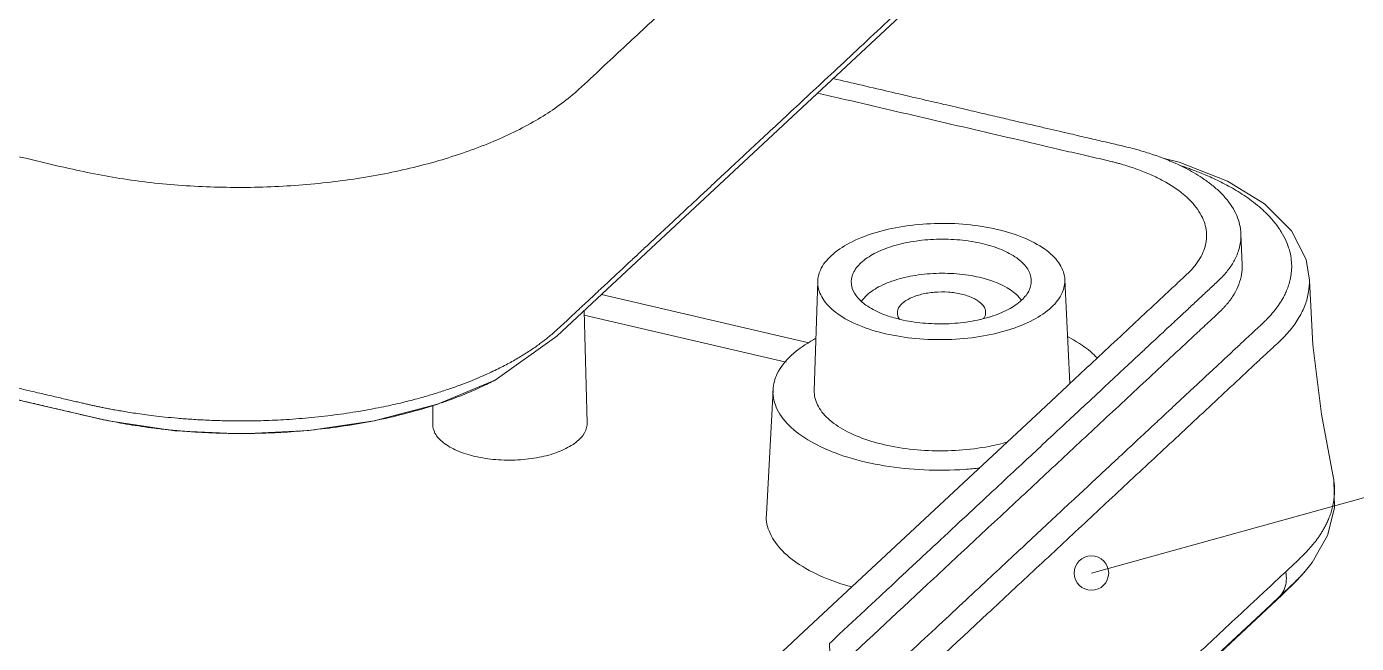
# Model space of a CAD drawing. Header units: millimetres. Extents: x 1884 to 2552, y 611 to 826.
# Drawn here: x 2049.98 to 2071.82, y 643.07 to 653.2 of the extents above; entities that cross this region are included whole.
import ezdxf

# ---------------------------------------------------------------- set-up
doc = ezdxf.new("R2010")
doc.units = ezdxf.units.MM
doc.layers.add('dim', color=82, linetype='Continuous', lineweight=9)
doc.layers.add('from', color=7, linetype='Continuous', lineweight=13)
doc.dimstyles.new('ISO', dxfattribs={"dimscale": 0.6, "dimtxt": 2.5, "dimasz": 2.5, "dimexe": 1.25, "dimexo": 0.625, "dimtad": 0, "dimdsep": 46, "dimtxsty": 'Standard', "dimblk": 'OPEN', "dimcen": 0, "dimclrd": 4, "dimclre": 4, "dimadec": 0, "dimazin": 0, "dimtfac": 1, "dimtofl": 0, "dimtmove": 0, "dimatfit": 3, "dimfxl": 1, "dimarcsym": 0})

# ---------------------------------------------------------------- blocks, each defined once
blk = doc.blocks.new('_Open')
at = {"color": 0, "linetype": 'ByBlock', "lineweight": -2}
for p, q in [((-1, 0.167), (0, 0)), ((-1, -0.167), (0, 0)), ((0, 0), (-1, 0))]:
    blk.add_line(p, q, dxfattribs=at)
blk = doc.blocks.new('*u50')
at = {"color": 7, "linetype": 'Continuous'}
for p, q in [((9.08, 50.379), (18.63, 59.28)), ((27.201, 51.198), (27.168, 52.08)), ((15.183, 50.734), (15.083, 47.645)), ((22.181, 50.784), (22.319, 47.839)), ((29.107, 50.764), (29.107, 50.761)), ((9.057, 50.357), (14.934, 48.989)), ((8.652, 46.726), (8.566, 49.9)), ((8.57, 49.774), (14.286, 48.443)), ((4.416, 47.256), (6.064, 47.946)), ((6.064, 47.946), (6.05, 47.939)), ((13.732, 44.138), (13.916, 47.667)), ((21.638, 47.205), (22.252, 47.776)), ((4.278, 46.695), (4.284, 47.221)), ((14.648, 40.69), (21.638, 47.205)), ((29.771, 45.258), (29.771, 45.26)), ((28.338, 41.864), (28.758, 42.279)), ((28.758, 42.279), (28.999, 42.542)), ((24.964, 38.718), (28.338, 41.864)), ((28.001, 41.573), (28.292, 41.845)), ((28.292, 41.845), (28.115, 41.656)), ((17.75, 32.019), (28.001, 41.573)), ((15.517, 40.487), (15.546, 39.599))]:
    blk.add_line(p, q, dxfattribs=at)
for points in [[(-82.332, 64.807), (-6.751, 47.207), (-4.902, 46.783), (-3.021, 46.506), (-1.124, 46.418), (0.766, 46.51), (2.625, 46.784), (4.416, 47.256)], [(29.107, 50.764), (29.014, 51.348), (28.597, 52.163), (27.836, 52.925), (26.783, 53.572), (25.418, 54.107), (24.954, 54.222)], [(29.771, 45.258), (29.445, 46.975), (29.206, 48.939), (29.107, 50.761)], [(6.05, 47.939), (7.793, 49.178), (9.08, 50.379)], [(28.959, 42.496), (29.188, 42.777), (29.62, 43.541), (29.82, 44.322), (29.799, 45.116), (29.771, 45.26)]]:
    blk.add_lwpolyline(points, dxfattribs=at)
for centre, radius, start, end in [((18.444, 53.594), 4.046, 254.9129, 256.9217), ((18.865, 53.641), 4.092, 283.0342, 285.7379), ((1.555, 57.523), 10.333, 294.4201, 295.696), ((27.77, 44.812), 2.05, 12.0275, 12.5555), ((27.812, 44.821), 2.008, 7.3896, 12.0425), ((24.435, 46.609), 6.114, 315.2196, 316.4524), ((25.421, 45.676), 4.756, 316.4153, 318.0471), ((26.179, 44.992), 3.735, 318.0764, 319.0207)]:
    blk.add_arc(centre, radius, start, end, dxfattribs=at)
for points, start_tangent, end_tangent in [([(19.447, 66.447), (18.828, 65.869), (18.208, 65.292), (17.588, 64.714), (16.969, 64.137), (16.349, 63.559), (15.729, 62.982), (15.11, 62.404), (14.49, 61.827), (13.871, 61.249), (13.251, 60.672), (12.631, 60.094), (12.012, 59.517), (11.392, 58.939), (10.772, 58.362), (10.153, 57.784), (9.533, 57.207), (8.913, 56.63), (8.235, 56.008), (7.2, 55.288), (5.926, 54.664), (4.448, 54.149), (2.807, 53.759), (1.053, 53.506), (-0.764, 53.396), (-2.591, 53.433), (-4.374, 53.616), (-6.017, 53.928), (-7.247, 54.215), (-8.471, 54.5), (-9.691, 54.784), (-10.913, 55.069), (-12.134, 55.353), (-13.355, 55.638), (-14.576, 55.922), (-15.798, 56.206), (-17.019, 56.491), (-18.24, 56.775), (-19.461, 57.059), (-20.682, 57.344), (-21.904, 57.628), (-23.125, 57.913), (-24.346, 58.197), (-25.567, 58.481), (-26.788, 58.766), (-28.01, 59.05), (-29.231, 59.334), (-30.452, 59.619), (-31.673, 59.903), (-32.894, 60.188), (-34.116, 60.472), (-35.337, 60.756), (-36.558, 61.041), (-37.779, 61.325), (-39, 61.609), (-40.222, 61.894), (-41.443, 62.178), (-42.664, 62.463), (-43.885, 62.747), (-45.106, 63.031), (-46.328, 63.316)], (-0.731534, -0.681805), (-0.973942, 0.226795)), ([(6.035, 48.212), (6.223, 48.305), (6.398, 48.396), (6.565, 48.487), (6.727, 48.581), (6.883, 48.676), (7.031, 48.771), (7.167, 48.863), (7.289, 48.95), (7.399, 49.031), (7.498, 49.108), (7.588, 49.181), (7.672, 49.251), (7.75, 49.32), (7.825, 49.388), (7.899, 49.456), (7.972, 49.523), (8.045, 49.592), (8.122, 49.664), (8.204, 49.741), (8.295, 49.826), (8.395, 49.919), (8.505, 50.021), (8.625, 50.134), (8.757, 50.256), (8.903, 50.393), (9.068, 50.546), (9.253, 50.719), (9.457, 50.909), (9.678, 51.115), (9.917, 51.337), (10.176, 51.579), (10.457, 51.841), (10.761, 52.124), (11.089, 52.43), (11.441, 52.758), (11.823, 53.114), (12.236, 53.499), (12.684, 53.917), (13.17, 54.37), (13.697, 54.861), (14.268, 55.393), (14.886, 55.968), (15.555, 56.592), (16.28, 57.268), (17.064, 57.999), (17.912, 58.79), (18.541, 59.375)], (0.901064, 0.433686), (0.731534, 0.681805)), ([(-45.667, 56.608), (-42.503, 55.871), (-39.205, 55.103), (-36.203, 54.404), (-33.509, 53.776), (-31.08, 53.211), (-28.878, 52.698), (-26.876, 52.232), (-25.049, 51.806), (-23.378, 51.417), (-21.846, 51.061), (-20.439, 50.733), (-19.144, 50.431), (-17.952, 50.154), (-16.852, 49.898), (-15.838, 49.662), (-14.9, 49.443), (-14.031, 49.241), (-13.224, 49.053), (-12.473, 48.878), (-11.776, 48.716), (-11.129, 48.565), (-10.528, 48.425), (-9.969, 48.295), (-9.451, 48.174), (-8.978, 48.064), (-8.553, 47.965), (-8.17, 47.876), (-7.826, 47.796), (-7.514, 47.723), (-7.229, 47.657), (-6.969, 47.596), (-6.73, 47.541), (-6.511, 47.49), (-6.312, 47.443), (-6.131, 47.401), (-5.965, 47.362), (-5.815, 47.327), (-5.679, 47.296), (-5.557, 47.267), (-5.444, 47.242), (-5.336, 47.218), (-5.23, 47.195), (-5.12, 47.172), (-5.002, 47.147), (-4.87, 47.122), (-4.719, 47.094), (-4.547, 47.064), (-4.354, 47.031), (-4.136, 46.998), (-3.893, 46.963), (-3.62, 46.928), (-3.307, 46.893), (-2.949, 46.859), (-2.545, 46.828), (-2.101, 46.804), (-1.621, 46.788), (-1.097, 46.783), (-0.516, 46.792), (0.136, 46.822), (0.85, 46.879), (1.585, 46.963), (2.277, 47.069), (2.892, 47.186), (3.429, 47.306), (3.9, 47.428), (4.317, 47.549), (4.691, 47.669), (5.026, 47.787), (5.326, 47.902), (5.592, 48.011), (5.827, 48.114)], (0.973942, -0.226795), (0.910497, 0.413515)), ([(-5.531, 46.927), (-5.708, 46.968), (-6.088, 47.058), (-6.523, 47.159), (-7.011, 47.272), (-7.545, 47.397), (-8.128, 47.532), (-8.768, 47.681), (-9.47, 47.845), (-10.237, 48.023), (-11.067, 48.217), (-11.966, 48.426), (-12.941, 48.653), (-13.999, 48.9), (-15.144, 49.166), (-16.384, 49.455), (-17.726, 49.768), (-19.181, 50.106), (-20.755, 50.473), (-22.46, 50.87), (-24.305, 51.3), (-26.304, 51.765), (-28.467, 52.269), (-30.81, 52.814), (-33.346, 53.405), (-36.091, 54.044), (-39.064, 54.736), (-42.291, 55.488), (-45.768, 56.297)], (-0.974237, 0.225525), (-0.973942, 0.226795)), ([(27.168, 52.08), (27.155, 52.222), (27.098, 52.464), (26.99, 52.717), (26.827, 52.973), (26.616, 53.217), (26.378, 53.435), (26.131, 53.62), (25.887, 53.778), (25.651, 53.91), (25.427, 54.022), (25.215, 54.117), (25.013, 54.2), (24.816, 54.274), (24.618, 54.342), (24.415, 54.406), (24.206, 54.466), (23.993, 54.521), (23.775, 54.574), (23.555, 54.625), (23.329, 54.678), (23.096, 54.732), (22.856, 54.787), (22.603, 54.847), (22.328, 54.911), (22.023, 54.982), (21.683, 55.061), (21.309, 55.148), (20.899, 55.243), (20.45, 55.348), (19.95, 55.464), (19.387, 55.596), (18.755, 55.743), (18.054, 55.906), (17.283, 56.085), (16.439, 56.282), (15.619, 56.473)], (-0.036946, 0.999317), (-0.973942, 0.226796)), ([(26.195, 52.011), (26.194, 52.076), (26.159, 52.311), (26.075, 52.542), (25.943, 52.768), (25.764, 52.987), (25.541, 53.196), (24.968, 53.578), (24.624, 53.747), (24.246, 53.899), (24.046, 53.968), (23.835, 54.033), (23.73, 54.064), (23.63, 54.091), (23.518, 54.119), (23.379, 54.153), (22.778, 54.292), (22.138, 54.441), (20.879, 54.735), (19.616, 55.029), (18.353, 55.323), (15.829, 55.911), (15.178, 56.062)], (0.012807, 0.999918), (-0.973942, 0.226796)), ([(25.44, 54.016), (25.569, 53.972), (25.707, 53.924), (25.856, 53.869), (26.019, 53.805), (26.197, 53.731), (26.393, 53.644), (26.605, 53.542), (26.819, 53.43), (27.033, 53.307), (27.25, 53.17), (27.469, 53.015), (27.691, 52.838), (27.91, 52.634), (28.121, 52.399), (28.311, 52.132), (28.449, 51.869), (28.539, 51.622), (28.588, 51.391), (28.605, 51.175), (28.595, 50.974), (28.564, 50.789), (28.519, 50.623), (28.463, 50.473), (28.401, 50.339), (28.336, 50.22), (28.27, 50.113), (28.204, 50.017), (28.139, 49.93), (28.073, 49.849), (28.006, 49.771), (27.934, 49.695), (27.859, 49.619), (27.779, 49.543), (27.7, 49.468), (27.617, 49.391), (27.524, 49.304), (27.42, 49.208), (27.308, 49.104), (27.188, 48.992), (27.058, 48.871), (26.917, 48.739), (26.764, 48.596), (26.595, 48.439), (26.407, 48.264), (26.193, 48.065), (25.959, 47.846), (25.707, 47.612), (25.436, 47.359), (25.143, 47.086), (24.826, 46.791), (24.486, 46.474), (24.123, 46.135), (23.733, 45.772), (23.313, 45.381), (22.861, 44.959), (22.372, 44.503), (21.844, 44.011), (21.275, 43.481), (20.661, 42.909), (20, 42.293), (19.287, 41.628), (18.519, 40.912), (17.69, 40.14), (16.798, 39.308)], (0.950385, -0.311077), (-0.731534, -0.681805)), ([(15.561, 51.455), (16.077, 51.812), (16.771, 52.096), (17.595, 52.286), (18.493, 52.37), (19.404, 52.342), (20.266, 52.204), (21.02, 51.966), (21.614, 51.643), (22.009, 51.258), (22.177, 50.837), (22.181, 50.785)], (0.731534, 0.681805), (0.039749, -0.99921)), ([(15.517, 40.487), (16.495, 41.399), (17.446, 42.285), (18.351, 43.129), (19.192, 43.913), (19.954, 44.623), (20.645, 45.267), (21.275, 45.854), (21.847, 46.388), (22.361, 46.867), (22.816, 47.29), (23.219, 47.666), (23.578, 48.001), (23.901, 48.302), (24.193, 48.574), (24.457, 48.82), (24.699, 49.045), (24.92, 49.252), (25.124, 49.442), (25.31, 49.615), (25.476, 49.77), (25.625, 49.908), (25.763, 50.037), (25.898, 50.163), (26.033, 50.289), (26.167, 50.414), (26.3, 50.537), (26.432, 50.66), (26.562, 50.784), (26.683, 50.909), (26.792, 51.038), (26.886, 51.167), (26.968, 51.301), (27.04, 51.446), (27.102, 51.608), (27.148, 51.791), (27.168, 51.996), (27.168, 52.08)], (0.731534, 0.681805), (-0.036946, 0.999317)), ([(22.252, 47.776), (22.894, 48.375), (23.582, 49.016), (24.269, 49.657), (24.955, 50.296), (25.303, 50.62), (25.631, 50.926), (25.7, 50.993), (25.754, 51.047), (25.8, 51.098), (25.847, 51.152), (25.933, 51.265), (26.006, 51.377), (26.117, 51.607), (26.18, 51.841), (26.195, 52.011)], (0.731532, 0.681808), (0.012807, 0.999918)), ([(21.221, 50.634), (21.228, 50.807), (21.106, 51.114), (20.818, 51.395), (20.385, 51.63), (19.836, 51.804), (19.208, 51.904), (18.544, 51.924), (17.89, 51.863), (17.29, 51.725), (16.784, 51.518), (16.408, 51.258)], (0.189197, 0.981939), (-0.731534, -0.681805)), ([(15.183, 50.733), (15.257, 51.048), (15.561, 51.455)], (0.039325, 0.999226), (0.731534, 0.681805)), ([(16.408, 51.258), (16.187, 50.961), (16.136, 50.649), (16.144, 50.598)], (-0.731534, -0.681805), (0.205239, -0.978712)), ([(27.201, 51.198), (27.184, 50.928), (27.108, 50.648), (26.975, 50.373), (26.887, 50.238), (26.785, 50.104), (26.73, 50.039), (26.672, 49.977), (26.608, 49.912), (26.533, 49.839), (26.2, 49.529), (25.853, 49.206), (25.167, 48.566), (24.48, 47.925), (23.793, 47.285), (22.418, 46.004), (21.044, 44.723), (19.669, 43.442), (18.295, 42.161), (15.546, 39.599)], (0.03677, -0.999324), (-0.731534, -0.681805)), ([(20.886, 50.279), (20.545, 50.551), (20.053, 50.766), (19.45, 50.907), (18.786, 50.961), (18.114, 50.925), (17.488, 50.802), (16.96, 50.601), (16.572, 50.339)], (-0.654765, 0.755832), (-0.731534, -0.681805)), ([(21.803, 50.002), (21.287, 49.644), (20.593, 49.361), (19.769, 49.171), (18.871, 49.087), (17.96, 49.115), (17.098, 49.252), (16.345, 49.491), (15.75, 49.813), (15.355, 50.199), (15.187, 50.62), (15.183, 50.733)], (-0.731534, -0.681805), (0.039325, 0.999226)), ([(16.144, 50.598), (16.258, 50.342), (16.546, 50.062), (16.979, 49.827), (17.391, 49.687)], (0.205239, -0.978712), (0.965452, -0.260582)), ([(29.107, 50.761), (29.084, 50.434), (28.986, 50.067), (28.811, 49.706), (28.562, 49.355), (28.411, 49.184), (28.242, 49.016), (27.898, 48.696), (27.554, 48.376), (26.867, 47.735), (26.18, 47.095), (25.493, 46.454), (24.119, 45.173), (22.744, 43.892), (21.37, 42.611), (19.995, 41.33), (17.247, 38.768)], (0.021508, -0.999769), (-0.731534, -0.681805)), ([(20.956, 50.199), (21.177, 50.495), (21.221, 50.634)], (0.731534, 0.681805), (0.189197, 0.981939)), ([(22.181, 50.785), (22.107, 50.408), (21.803, 50.002)], (0.039749, -0.99921), (-0.731534, -0.681805)), ([(16.572, 50.339), (16.427, 50.173)], (-0.731534, -0.681805), (-0.561991, -0.827143)), ([(17.574, 50.105), (17.454, 49.93), (17.44, 49.842)], (-0.731534, -0.681805), (-0.010118, -0.999949)), ([(19.937, 49.86), (19.922, 49.947), (19.802, 50.119), (19.57, 50.267), (19.254, 50.373), (18.883, 50.427), (18.488, 50.425), (18.121, 50.366), (17.802, 50.255), (17.574, 50.105)], (-0.025107, 0.999685), (-0.731534, -0.681805)), ([(19.974, 49.702), (20.074, 49.732), (20.58, 49.939), (20.956, 50.199)], (0.962427, 0.27154), (0.731534, 0.681805)), ([(20.951, 50.195), (20.886, 50.279)], (-0.5614, 0.827545), (-0.654765, 0.755832)), ([(17.44, 49.842), (17.455, 49.745), (17.505, 49.649)], (-0.010118, -0.999949), (0.593041, -0.805172)), ([(19.882, 49.678), (19.923, 49.761), (19.937, 49.86)], (0.553384, 0.832926), (-0.025107, 0.999685)), ([(17.528, 49.653), (18.156, 49.553), (18.82, 49.532), (19.474, 49.593), (19.787, 49.654)], (0.973993, -0.226577), (0.974165, 0.225838)), ([(15.128, 49.117), (15.075, 49.088), (14.433, 48.634)], (-0.882225, -0.470828), (-0.731534, -0.681805)), ([(23.096, 48.564), (22.915, 48.737), (22.257, 49.169)], (-0.683343, 0.730097), (-0.889432, 0.457068)), ([(14.433, 48.634), (14.038, 48.122), (13.916, 47.667)], (-0.731534, -0.681805), (-0.055962, -0.998433)), ([(6.05, 47.939), (6.042, 47.935), (5.653, 47.744), (5.189, 47.542), (4.639, 47.334), (4.485, 47.281)], (-0.886539, -0.462654), (-0.947642, -0.319336)), ([(13.916, 47.667), (13.915, 47.581), (14.07, 47.044), (14.494, 46.542), (15.163, 46.103), (16.038, 45.754), (17.068, 45.514), (18.193, 45.397), (19.347, 45.411), (19.775, 45.45)], (-0.055962, -0.998433), (0.993641, 0.112598)), ([(15.083, 47.644), (15.083, 47.595), (15.2, 47.189), (15.521, 46.809), (16.027, 46.478), (16.688, 46.213), (17.467, 46.032), (18.317, 45.944), (19.19, 45.955), (20.035, 46.063), (20.564, 46.188)], (-0.035697, -0.999363), (0.961187, 0.275897)), ([(4.485, 47.281), (3.996, 47.127), (3.252, 46.928), (2.417, 46.749), (1.551, 46.609), (0.725, 46.514), (-0.024, 46.458), (-0.695, 46.432), (-1.304, 46.428), (-1.863, 46.44), (-2.382, 46.465), (-2.861, 46.5), (-3.298, 46.542), (-3.695, 46.589), (-4.058, 46.64), (-4.398, 46.695), (-4.723, 46.754), (-5.044, 46.818), (-5.367, 46.889), (-5.531, 46.927)], (-0.947642, -0.319336), (-0.974237, 0.225525)), ([(5.475, 45.779), (6.064, 45.688), (6.688, 45.68), (7.289, 45.753), (7.83, 45.905), (8.253, 46.119), (8.537, 46.384), (8.65, 46.67), (8.652, 46.726)], (0.973942, -0.226795), (-0.036963, 0.999317)), ([(4.278, 46.695), (4.343, 46.44), (4.577, 46.171), (4.966, 45.944), (5.475, 45.779)], (-0.00312, -0.999995), (0.973942, -0.226795)), ([(28.436, 42.513), (28.517, 42.588), (28.597, 42.663), (28.678, 42.739), (28.759, 42.815), (28.839, 42.893), (28.919, 42.973), (28.997, 43.052), (29.071, 43.131), (29.141, 43.207), (29.205, 43.283), (29.269, 43.361), (29.331, 43.443), (29.391, 43.528), (29.449, 43.616), (29.505, 43.711), (29.561, 43.814), (29.617, 43.929), (29.671, 44.058), (29.721, 44.2), (29.764, 44.356), (29.797, 44.526), (29.816, 44.713), (29.817, 44.917), (29.803, 45.079)], (0.730614, 0.682791), (-0.128509, 0.991708)), ([(13.732, 44.138), (13.731, 44.129), (13.833, 43.606), (14.181, 43.107), (14.757, 42.659), (15.532, 42.284), (16.152, 42.08)], (-0.051181, -0.998689), (0.963695, -0.267005)), ([(27.837, 41.954), (28.202, 42.295), (28.436, 42.513)], (0.731708, 0.681618), (0.731866, 0.681448)), ([(28.292, 41.845), (28.403, 42.037), (28.452, 42.265), (28.436, 42.513)], (0.634523, 0.772904), (-0.18832, 0.982108)), ([(28.292, 41.845), (28.372, 41.919), (28.453, 41.994), (28.534, 42.069), (28.614, 42.145), (28.695, 42.223), (28.775, 42.302)], (0.730898, 0.682486), (0.704042, 0.710158)), ([(17.894, 32.688), (20.643, 35.25), (22.017, 36.531), (23.392, 37.812), (24.766, 39.093), (26.141, 40.374), (26.828, 41.014), (27.515, 41.654), (27.837, 41.954)], (0.731534, 0.681805), (0.731708, 0.681618)), ([(14.648, 40.69), (11.899, 38.128), (10.525, 36.847), (9.151, 35.566), (7.776, 34.285), (6.402, 33.004), (5.715, 32.363), (5.027, 31.723), (4.341, 31.083), (3.993, 30.759), (3.665, 30.453), (3.592, 30.387), (3.531, 30.335), (3.472, 30.287), (3.406, 30.237), (3.265, 30.138), (3.115, 30.042), (2.787, 29.863), (2.424, 29.699), (1.605, 29.426), (0.689, 29.231), (-0.287, 29.124), (-1.287, 29.109), (-1.783, 29.135), (-2.27, 29.185), (-2.51, 29.218), (-2.748, 29.257), (-2.863, 29.278), (-2.97, 29.299), (-3.086, 29.324), (-3.226, 29.356), (-3.827, 29.496), (-4.467, 29.645), (-4.872, 29.739)], (-0.731535, -0.681804), (-0.973812, 0.227357))]:
    blk.add_spline(points, degree=3, dxfattribs=dict(at, start_tangent=start_tangent, end_tangent=end_tangent))
at = {"layer": 'dim'}
blk.add_leader([(22.935, 42.477), (46.119, 48.88)], dimstyle='ISO', override={"dimscale": 1, "dimasz": 1.95, "dimexo": 0.125, "dimadec": 2, "dimazin": 2, "dimldrblk": 'Small'}, dxfattribs=at)

msp = doc.modelspace()

# ---------------------------------------------------------------- block references
at = {"layer": 'from', "xscale": 0.58, "yscale": 0.58, "zscale": 0.58}
msp.add_blockref('*u50', (2054.17, 619.59), dxfattribs=at)

doc.saveas('drawing.dxf')
